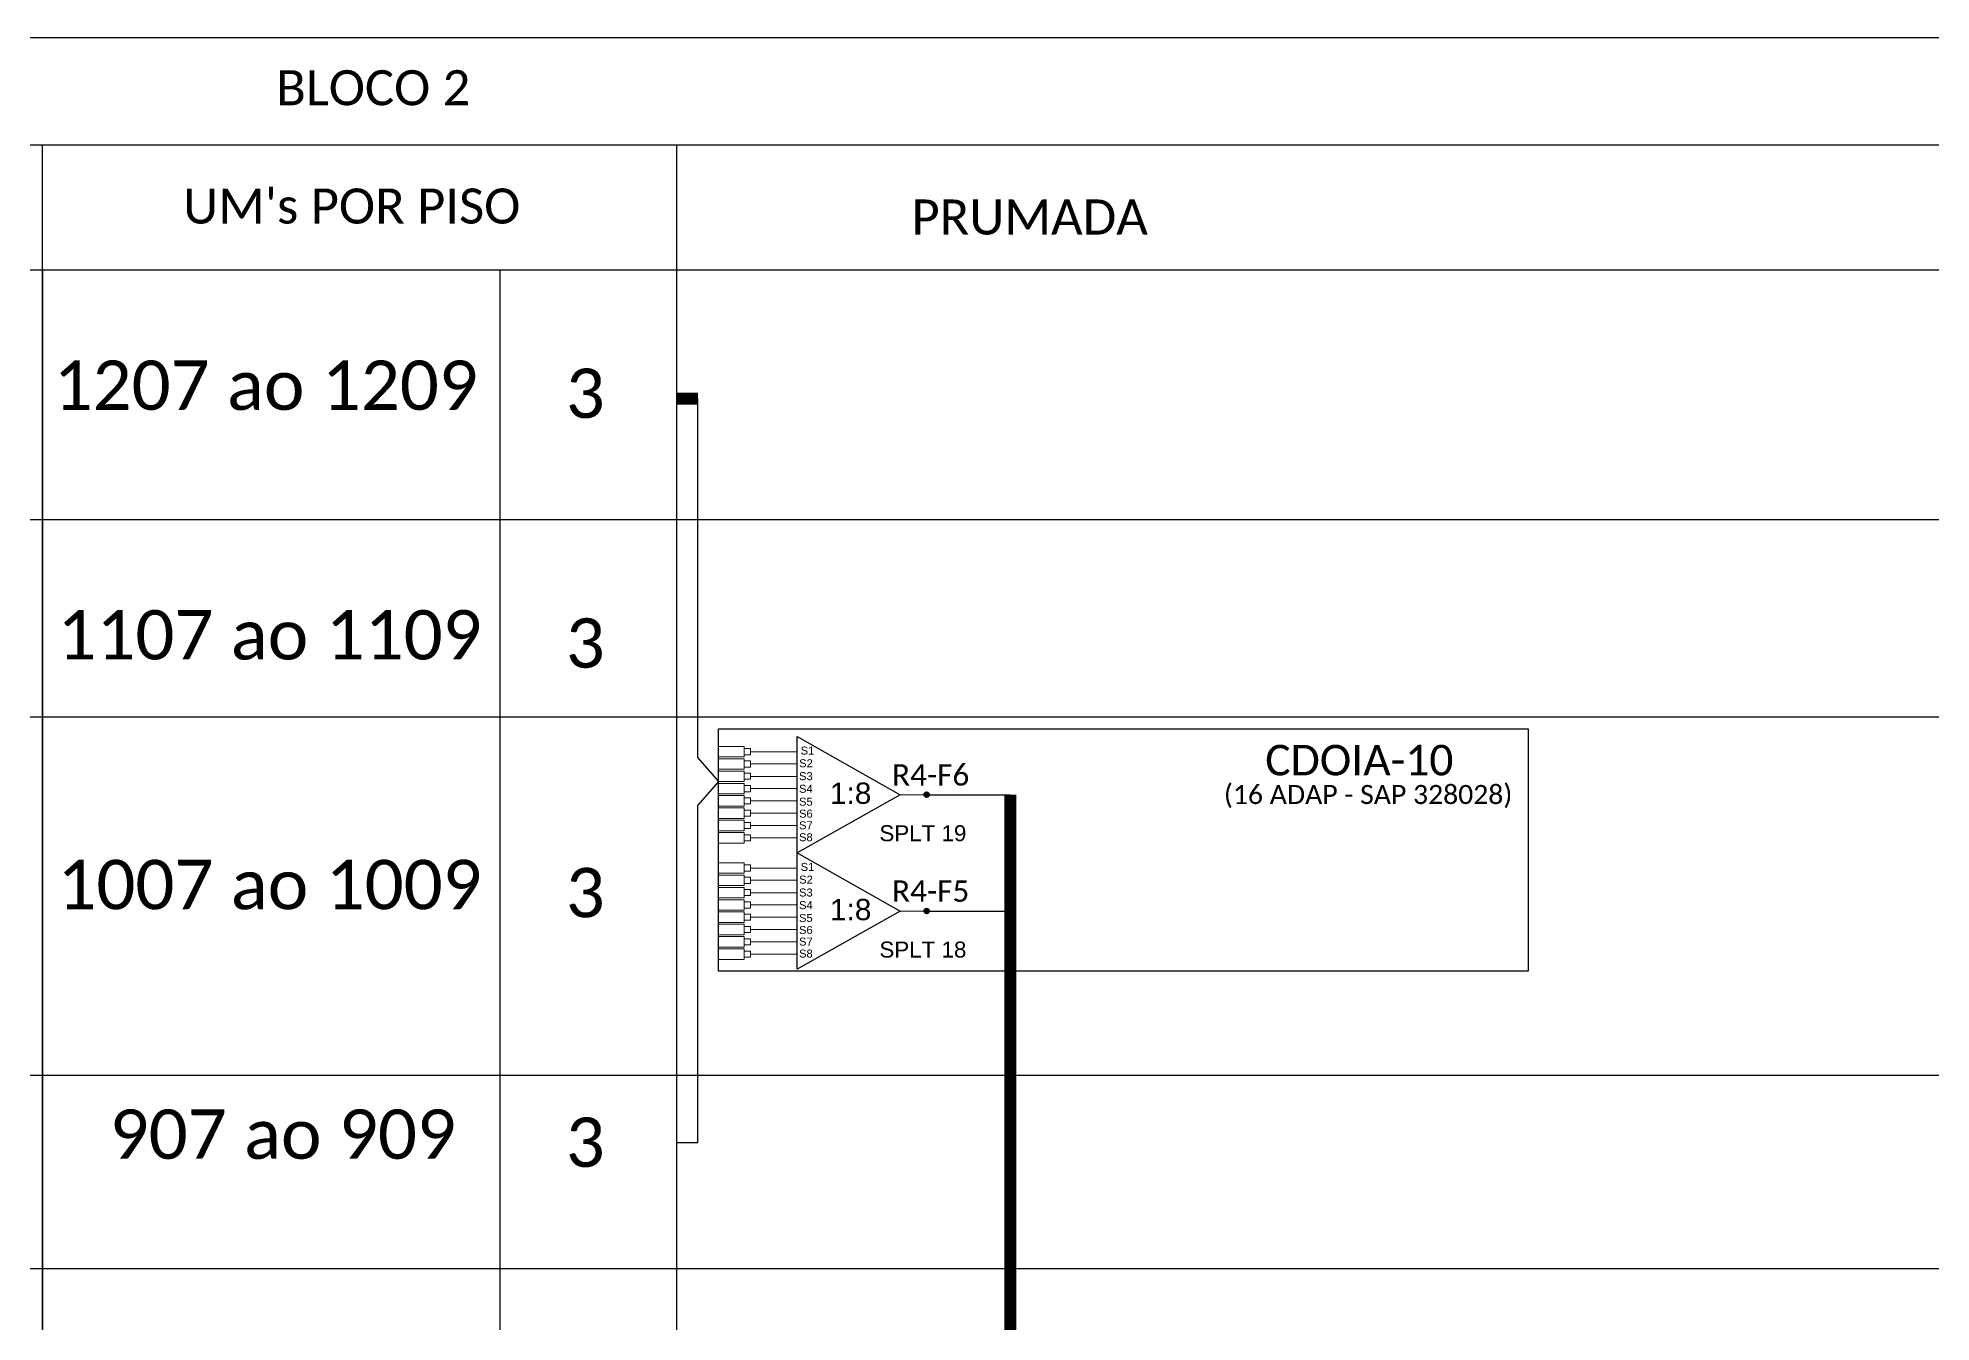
# Model space of a CAD drawing. Header units: metres. Extents: x -1286 to 542, y -500 to 95.
# Drawn here: x 284.8 to 409.1, y -246.3 to -162 of the extents above; entities that cross this region are included whole.
import ezdxf
from ezdxf.enums import TextEntityAlignment as Align

# ---------------------------------------------------------------- set-up
doc = ezdxf.new("R2010")
doc.units = ezdxf.units.M
doc.layers.add('20.8-Legenda', color=1, linetype='Continuous')
doc.styles.add('ARIAL', font='arial.ttf')
doc.styles.add('WMF-Calibri0', font='calibri.ttf')

# ---------------------------------------------------------------- blocks, each defined once
blk = doc.blocks.new('SPLT_1-8_SC-APC_ESQ')
at = {"color": 3, "lineweight": 0}
for points in [[(2.41, -3.02), (0, -3.02)], [(2.41, -3.02), (2.41, -4)], [(2.99, -3.51), (7.37, -3.51)], [(2.41, -4), (0, -4)], [(2.41, -4.17), (0, -4.17)], [(2.41, -5.16), (0, -5.16)], [(2.41, -5.32), (0, -5.32)], [(2.41, -4.17), (2.41, -5.16)], [(2.41, -5.32), (2.41, -6.31)], [(7.37, -4.66), (2.99, -4.66)], [(2.41, -6.31), (0, -6.31)], [(2.41, -6.48), (0, -6.48)], [(2.41, -6.48), (2.41, -7.46)], [(7.37, -5.82), (2.99, -5.82)], [(7.37, -6.97), (2.99, -6.97)], [(2.41, -7.46), (0, -7.46)], [(2.41, -7.63), (0, -7.63)], [(2.41, -8.62), (0, -8.62)], [(2.41, -8.78), (0, -8.78)], [(2.41, -7.63), (2.41, -8.62)], [(2.41, -8.78), (2.41, -9.77)], [(7.37, -8.12), (2.99, -8.12)], [(2.41, -9.77), (0, -9.77)], [(2.41, -9.94), (0, -9.94)], [(2.41, -9.94), (2.41, -10.92)], [(7.37, -9.28), (2.99, -9.28)], [(7.37, -10.43), (2.99, -10.43)], [(2.41, -10.92), (0, -10.92)], [(2.41, -11.09), (0, -11.09)], [(2.41, -12.08), (0, -12.08)], [(2.41, -11.09), (2.41, -12.08)], [(7.37, -11.58), (2.99, -11.58)]]:
    blk.add_lwpolyline(points, dxfattribs=at)
for points in [[(2.99, -3.22), (2.41, -3.22), (2.41, -3.8), (2.99, -3.8)], [(2.99, -4.38), (2.41, -4.38), (2.41, -4.95), (2.99, -4.95)], [(2.99, -5.53), (2.41, -5.53), (2.41, -6.1), (2.99, -6.1)], [(2.99, -6.68), (2.41, -6.68), (2.41, -7.26), (2.99, -7.26)], [(2.99, -7.84), (2.41, -7.84), (2.41, -8.41), (2.99, -8.41)], [(2.99, -8.99), (2.41, -8.99), (2.41, -9.56), (2.99, -9.56)], [(2.99, -10.14), (2.41, -10.14), (2.41, -10.72), (2.99, -10.72)], [(2.99, -11.3), (2.41, -11.3), (2.41, -11.87), (2.99, -11.87)]]:
    blk.add_lwpolyline(points, close=True, dxfattribs=at)
at = {"color": 1}
blk.add_lwpolyline([(7.37, -2.1), (17.04, -7.55), (7.37, -13), (7.37, -2.1)], dxfattribs=at)
at = {"color": 1, "lineweight": 0}
blk.add_lwpolyline([(17.04, -7.55), (19.26, -7.55)], dxfattribs=at)
at = {"color": 1, "style": 'ARIAL'}
for s, height, p in [('S1', 0.75, (7.7, -3.78)), ('S2', 0.75, (7.56, -4.97)), ('S3', 0.75, (7.55, -6.18)), ('S4', 0.75, (7.55, -7.36)), ('1:8', 2, (10.45, -8.4)), ('S5', 0.75, (7.55, -8.57)), ('S6', 0.75, (7.55, -9.69)), ('S7', 0.75, (7.55, -10.78)), ('S8', 0.75, (7.55, -11.9))]:
    blk.add_text(s, height=height, dxfattribs=at).set_placement(p)

msp = doc.modelspace()

# ---------------------------------------------------------------- hatches: boundary and pattern name
h = msp.add_hatch(color=3)
h.dxf.hatch_style = 1
edge = h.paths.add_edge_path()
edge.add_arc((343.15, -211.68), 0.179, 0, 360)
h = msp.add_hatch(color=3)
h.dxf.hatch_style = 1
edge = h.paths.add_edge_path()
edge.add_arc((343.15, -219.31), 0.179, 0, 360)

# ---------------------------------------------------------------- linework, layer by layer
at = {"color": 0}
for points in [[(-39.23, -431.54), (-39.23, -169.06), (285.14, -169.06)], [(285.14, -169.06), (508.26, -169.06)], [(285.14, -169.06), (476.8, -169.06)], [(285.14, -177.28), (-39.23, -177.28)], [(508.26, -177.28), (285.14, -177.28)]]:
    msp.add_lwpolyline(points, dxfattribs=at)
for points in [[(285.14, -177.28), (285.14, -169.06)], [(326.73, -169.06), (326.73, -177.28)], [(285.14, -177.28), (-62.38, -177.28)], [(285.14, -177.28), (-39.23, -177.28)], [(285.14, -177.28), (-39.23, -177.28)], [(285.14, -177.28), (285.14, -381.13)], [(508.26, -177.28), (285.14, -177.28)], [(508.26, -177.28), (285.14, -177.28)], [(508.26, -177.28), (285.14, -177.28)], [(285.14, -431.54), (285.14, -177.28)], [(315.16, -431.54), (315.16, -177.28)], [(326.73, -177.28), (326.73, -431.54)], [(508.26, -193.65), (285.14, -193.65), (-62.38, -193.65)], [(285.14, -193.65), (-39.23, -193.65)], [(508.26, -193.65), (285.14, -193.65)], [(508.26, -206.59), (285.14, -206.59), (-62.38, -206.59)], [(508.26, -230.09), (285.14, -230.09), (-62.38, -230.09)], [(508.26, -242.77), (285.14, -242.77), (-62.38, -242.77)]]:
    msp.add_lwpolyline(points)
at = {"color": 1}
msp.add_lwpolyline([(329.49, -207.35), (382.62, -207.35), (382.62, -223.25), (329.49, -223.25)], close=True, dxfattribs=at)
at = {"color": 3, "linetype": 'Continuous', "ltscale": 4}
for points in [[(343.15, -211.68), (348.64, -211.68)], [(343.15, -219.31), (348.64, -219.31)]]:
    msp.add_lwpolyline(points, dxfattribs=at)
at = {"color": 3}
for centre in [(343.15, -211.68), (343.15, -219.31)]:
    msp.add_circle(centre, 0.179, dxfattribs=at)
at = {"layer": '20.8-Legenda', "color": 0}
for p, q in [((476.8, -162.04), (143.49, -162.04)), ((143.49, -169.06), (476.8, -169.06))]:
    msp.add_line(p, q, dxfattribs=at)
at = {"layer": '20.8-Legenda', "color": 3}
for p, q in [((328.14, -209.25), (328.14, -185.7)), ((328.14, -209.25), (329.49, -210.82)), ((329.49, -210.82), (328.14, -212.36)), ((328.14, -234.49), (328.14, -212.36)), ((326.73, -234.49), (328.14, -234.49))]:
    msp.add_line(p, q, dxfattribs=at)
at = {"layer": '20.8-Legenda', "color": 3, "const_width": 0.8}
for points in [[(326.73, -185.7), (328.14, -185.7)], [(348.64, -211.68), (348.64, -320.98), (348.64, -326.62), (186.01, -326.62), (186.01, -369.89)]]:
    msp.add_lwpolyline(points, dxfattribs=at)

# ---------------------------------------------------------------- block references
at = {"xscale": 0.7000000000000455, "yscale": 0.6999999999999886, "zscale": 0.7}
for p in [(329.49, -206.4), (329.49, -214.03)]:
    msp.add_blockref('SPLT_1-8_SC-APC_ESQ', p, dxfattribs=at)

# ---------------------------------------------------------------- texts
at = {"color": 0, "style": 'WMF-Calibri0'}
for s, p in [('BLOCO 2', (300.46, -166.46)), ("UM's POR PISO", (294.36, -174.22)), ('PRUMADA', (342.15, -174.94))]:
    msp.add_text(s, height=2.3, dxfattribs=at).set_placement(p)
at = {"color": 7}
for s, height, style, p in [('1207 ao 1209', 3.24, 'WMF-Calibri0', (285.86, -186.44)), ('1107 ao 1109', 3.24, 'WMF-Calibri0', (286.11, -202.81)), ('SPLT 19', 1.05, 'ARIAL', (340.05, -214.73)), ('1007 ao 1009', 3.24, 'WMF-Calibri0', (286.11, -219.19)), ('SPLT 18', 1.05, 'ARIAL', (340.05, -222.36)), ('907 ao 909', 3.24, 'WMF-Calibri0', (289.54, -235.56))]:
    msp.add_text(s, height=height, dxfattribs=dict(at, style=style)).set_placement(p)
at = {"color": 1, "style": 'WMF-Calibri0'}
msp.add_text('CDOIA-10', height=2, dxfattribs=at).set_placement((365.37, -210.41))
at = {"color": 3, "style": 'WMF-Calibri0'}
for s, p in [('R4-F6', (340.88, -211.08)), ('R4-F5', (340.88, -218.7))]:
    msp.add_text(s, height=1.4, dxfattribs=at).set_placement(p)
at = {"color": 1, "style": 'WMF-Calibri0'}
msp.add_text('(16 ADAP - SAP 328028)', height=1.25, dxfattribs=at).set_placement((372.12, -212.29), align=Align.CENTER)
at = {"color": 7, "style": 'WMF-Calibri0', "flags": 4}
for p in [(320.75, -185.35), (320.75, -201.73), (320.75, -218.1), (320.75, -234.47)]:
    msp.add_attdef('3', text='XX', height=3.24, dxfattribs=at).set_placement(p, align=Align.MIDDLE_CENTER)

doc.saveas('drawing.dxf')
